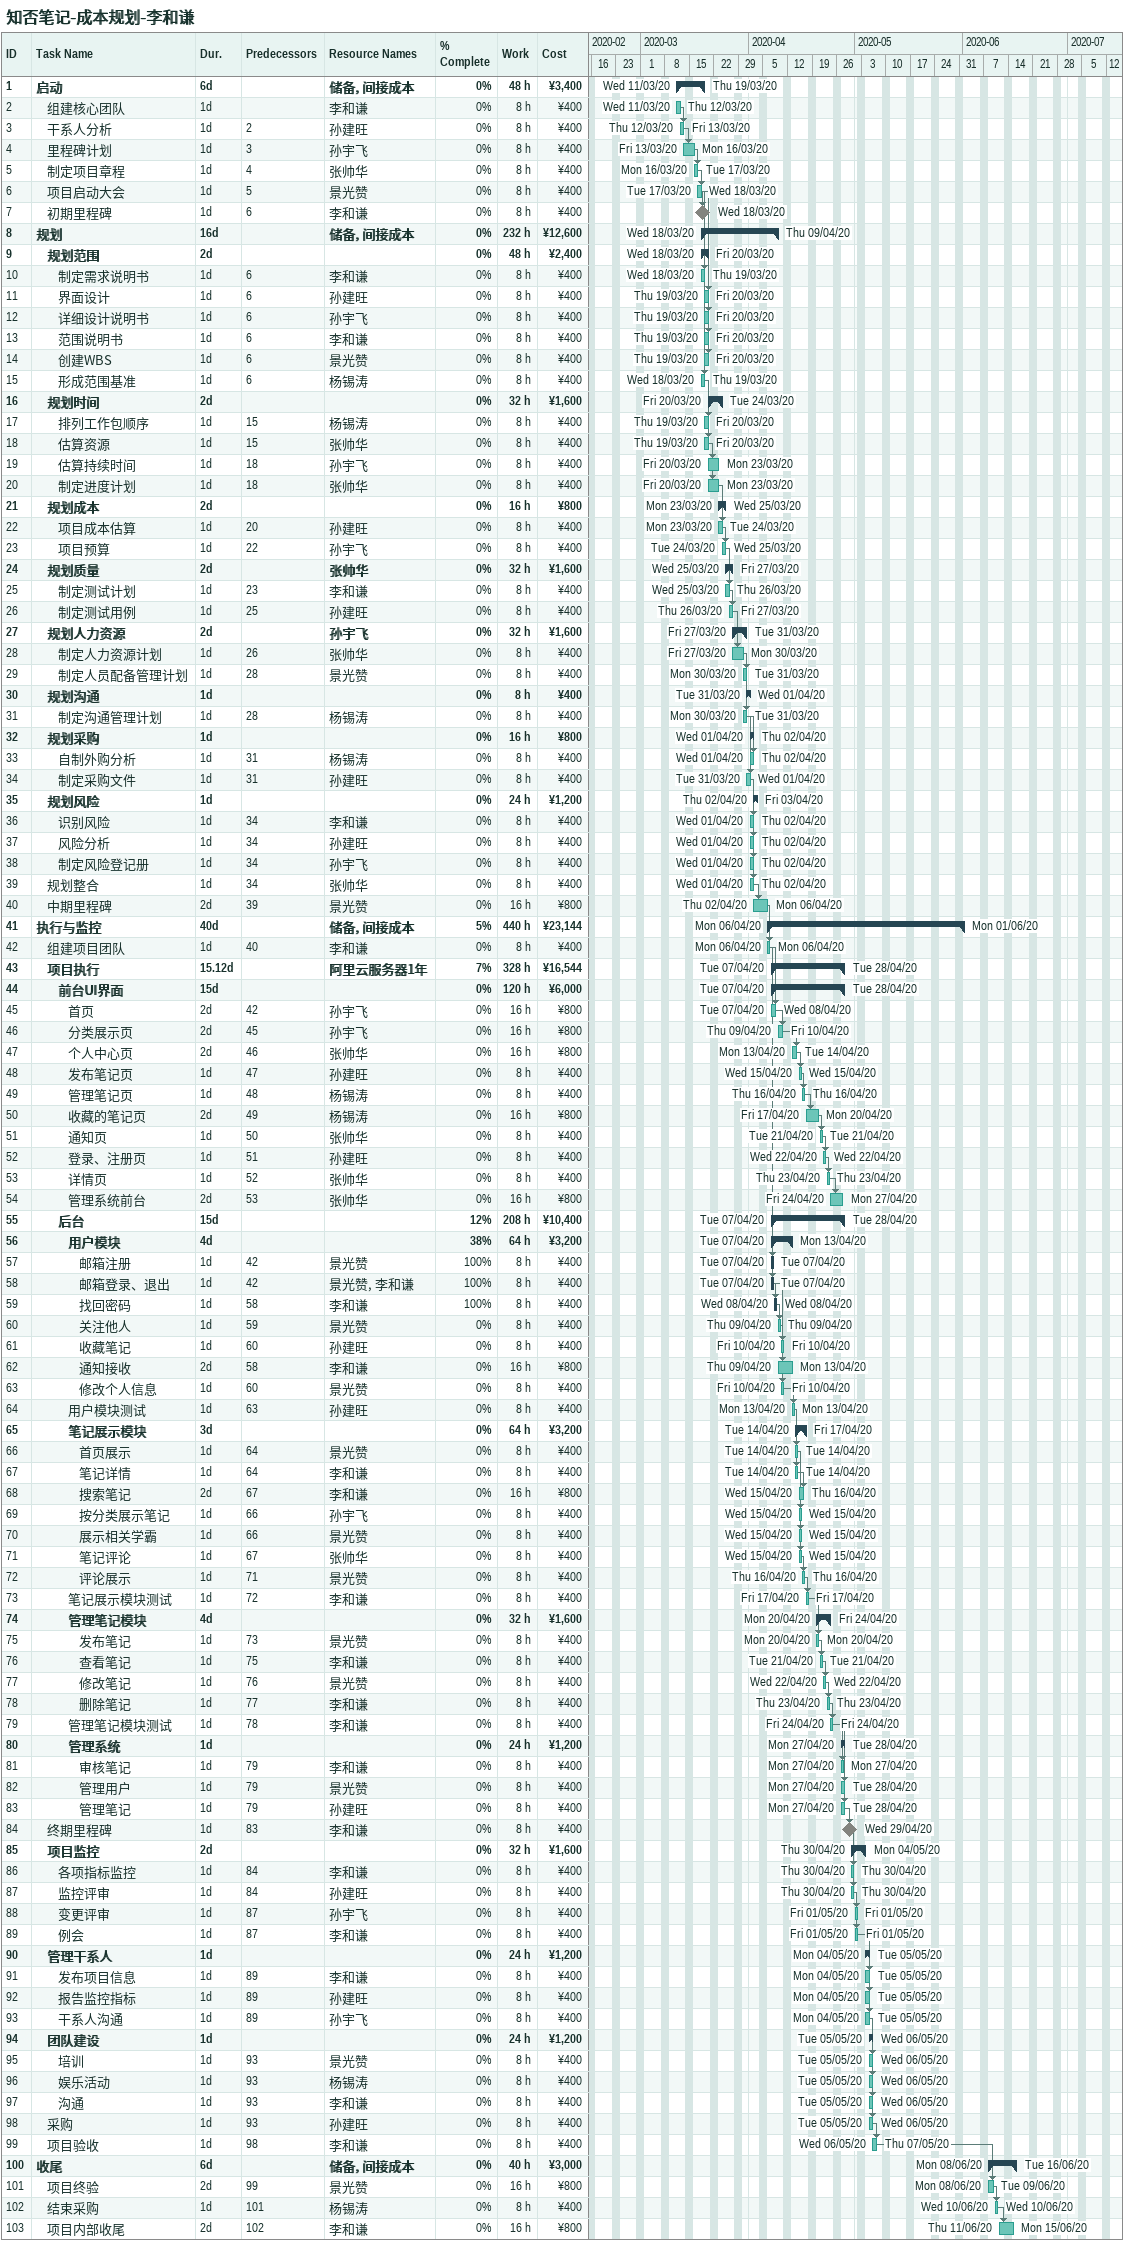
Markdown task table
知否笔记-成本规划-李和谦

| ID | Level | Task | Duration | Start | Finish | Predecessors | Resources | % complete | Work (h) | Cost (¥) |
|---|---|---|---|---|---|---|---|---|---|---|
| 1 | 1 | **启动** | 6d | 2020-03-11 | 2020-03-19 |  | 储备, 间接成本 | 0 | 48 | 3400 |
| 2 | 2 | 组建核心团队 | 1d | 2020-03-11 | 2020-03-12 |  | 李和谦 | 0 | 8 | 400 |
| 3 | 2 | 干系人分析 | 1d | 2020-03-12 | 2020-03-13 | 2 | 孙建旺 | 0 | 8 | 400 |
| 4 | 2 | 里程碑计划 | 1d | 2020-03-13 | 2020-03-16 | 3 | 孙宇飞 | 0 | 8 | 400 |
| 5 | 2 | 制定项目章程 | 1d | 2020-03-16 | 2020-03-17 | 4 | 张帅华 | 0 | 8 | 400 |
| 6 | 2 | 项目启动大会 | 1d | 2020-03-17 | 2020-03-18 | 5 | 景光赞 | 0 | 8 | 400 |
| 7 | 2 | 初期里程碑 | 1d | 2020-03-18 | 2020-03-18 | 6 | 李和谦 | 0 | 8 | 400 |
| 8 | 1 | **规划** | 16d | 2020-03-18 | 2020-04-09 |  | 储备, 间接成本 | 0 | 232 | 12600 |
| 9 | 2 | **规划范围** | 2d | 2020-03-18 | 2020-03-20 |  |  | 0 | 48 | 2400 |
| 10 | 3 | 制定需求说明书 | 1d | 2020-03-18 | 2020-03-19 | 6 | 李和谦 | 0 | 8 | 400 |
| 11 | 3 | 界面设计 | 1d | 2020-03-19 | 2020-03-20 | 6 | 孙建旺 | 0 | 8 | 400 |
| 12 | 3 | 详细设计说明书 | 1d | 2020-03-19 | 2020-03-20 | 6 | 孙宇飞 | 0 | 8 | 400 |
| 13 | 3 | 范围说明书 | 1d | 2020-03-19 | 2020-03-20 | 6 | 李和谦 | 0 | 8 | 400 |
| 14 | 3 | 创建WBS | 1d | 2020-03-19 | 2020-03-20 | 6 | 景光赞 | 0 | 8 | 400 |
| 15 | 3 | 形成范围基准 | 1d | 2020-03-18 | 2020-03-19 | 6 | 杨锡涛 | 0 | 8 | 400 |
| 16 | 2 | **规划时间** | 2d | 2020-03-20 | 2020-03-24 |  |  | 0 | 32 | 1600 |
| 17 | 3 | 排列工作包顺序 | 1d | 2020-03-19 | 2020-03-20 | 15 | 杨锡涛 | 0 | 8 | 400 |
| 18 | 3 | 估算资源 | 1d | 2020-03-19 | 2020-03-20 | 15 | 张帅华 | 0 | 8 | 400 |
| 19 | 3 | 估算持续时间 | 1d | 2020-03-20 | 2020-03-23 | 18 | 孙宇飞 | 0 | 8 | 400 |
| 20 | 3 | 制定进度计划 | 1d | 2020-03-20 | 2020-03-23 | 18 | 张帅华 | 0 | 8 | 400 |
| 21 | 2 | **规划成本** | 2d | 2020-03-23 | 2020-03-25 |  |  | 0 | 16 | 800 |
| 22 | 3 | 项目成本估算 | 1d | 2020-03-23 | 2020-03-24 | 20 | 孙建旺 | 0 | 8 | 400 |
| 23 | 3 | 项目预算 | 1d | 2020-03-24 | 2020-03-25 | 22 | 孙宇飞 | 0 | 8 | 400 |
| 24 | 2 | **规划质量** | 2d | 2020-03-25 | 2020-03-27 |  | 张帅华 | 0 | 32 | 1600 |
| 25 | 3 | 制定测试计划 | 1d | 2020-03-25 | 2020-03-26 | 23 | 李和谦 | 0 | 8 | 400 |
| 26 | 3 | 制定测试用例 | 1d | 2020-03-26 | 2020-03-27 | 25 | 孙建旺 | 0 | 8 | 400 |
| 27 | 2 | **规划人力资源** | 2d | 2020-03-27 | 2020-03-31 |  | 孙宇飞 | 0 | 32 | 1600 |
| 28 | 3 | 制定人力资源计划 | 1d | 2020-03-27 | 2020-03-30 | 26 | 张帅华 | 0 | 8 | 400 |
| 29 | 3 | 制定人员配备管理计划 | 1d | 2020-03-30 | 2020-03-31 | 28 | 景光赞 | 0 | 8 | 400 |
| 30 | 2 | **规划沟通** | 1d | 2020-03-31 | 2020-04-01 |  |  | 0 | 8 | 400 |
| 31 | 3 | 制定沟通管理计划 | 1d | 2020-03-30 | 2020-03-31 | 28 | 杨锡涛 | 0 | 8 | 400 |
| 32 | 2 | **规划采购** | 1d | 2020-04-01 | 2020-04-02 |  |  | 0 | 16 | 800 |
| 33 | 3 | 自制外购分析 | 1d | 2020-04-01 | 2020-04-02 | 31 | 杨锡涛 | 0 | 8 | 400 |
| 34 | 3 | 制定采购文件 | 1d | 2020-03-31 | 2020-04-01 | 31 | 孙建旺 | 0 | 8 | 400 |
| 35 | 2 | **规划风险** | 1d | 2020-04-02 | 2020-04-03 |  |  | 0 | 24 | 1200 |
| 36 | 3 | 识别风险 | 1d | 2020-04-01 | 2020-04-02 | 34 | 李和谦 | 0 | 8 | 400 |
| 37 | 3 | 风险分析 | 1d | 2020-04-01 | 2020-04-02 | 34 | 孙建旺 | 0 | 8 | 400 |
| 38 | 3 | 制定风险登记册 | 1d | 2020-04-01 | 2020-04-02 | 34 | 孙宇飞 | 0 | 8 | 400 |
| 39 | 2 | 规划整合 | 1d | 2020-04-01 | 2020-04-02 | 34 | 张帅华 | 0 | 8 | 400 |
| 40 | 2 | 中期里程碑 | 2d | 2020-04-02 | 2020-04-06 | 39 | 景光赞 | 0 | 16 | 800 |
| 41 | 1 | **执行与监控** | 40d | 2020-04-06 | 2020-06-01 |  | 储备, 间接成本 | 5 | 440 | 23144 |
| 42 | 2 | 组建项目团队 | 1d | 2020-04-06 | 2020-04-06 | 40 | 李和谦 | 0 | 8 | 400 |
| 43 | 2 | **项目执行** | 15.12d | 2020-04-07 | 2020-04-28 |  | 阿里云服务器1年 | 7 | 328 | 16544 |
| 44 | 3 | **前台UI界面** | 15d | 2020-04-07 | 2020-04-28 |  |  | 0 | 120 | 6000 |
| 45 | 4 | 首页 | 2d | 2020-04-07 | 2020-04-08 | 42 | 孙宇飞 | 0 | 16 | 800 |
| 46 | 4 | 分类展示页 | 2d | 2020-04-09 | 2020-04-10 | 45 | 孙宇飞 | 0 | 16 | 800 |
| 47 | 4 | 个人中心页 | 2d | 2020-04-13 | 2020-04-14 | 46 | 张帅华 | 0 | 16 | 800 |
| 48 | 4 | 发布笔记页 | 1d | 2020-04-15 | 2020-04-15 | 47 | 孙建旺 | 0 | 8 | 400 |
| 49 | 4 | 管理笔记页 | 1d | 2020-04-16 | 2020-04-16 | 48 | 杨锡涛 | 0 | 8 | 400 |
| 50 | 4 | 收藏的笔记页 | 2d | 2020-04-17 | 2020-04-20 | 49 | 杨锡涛 | 0 | 16 | 800 |
| 51 | 4 | 通知页 | 1d | 2020-04-21 | 2020-04-21 | 50 | 张帅华 | 0 | 8 | 400 |
| 52 | 4 | 登录、注册页 | 1d | 2020-04-22 | 2020-04-22 | 51 | 孙建旺 | 0 | 8 | 400 |
| 53 | 4 | 详情页 | 1d | 2020-04-23 | 2020-04-23 | 52 | 张帅华 | 0 | 8 | 400 |
| 54 | 4 | 管理系统前台 | 2d | 2020-04-24 | 2020-04-27 | 53 | 张帅华 | 0 | 16 | 800 |
| 55 | 3 | **后台** | 15d | 2020-04-07 | 2020-04-28 |  |  | 12 | 208 | 10400 |
| 56 | 4 | **用户模块** | 4d | 2020-04-07 | 2020-04-13 |  |  | 38 | 64 | 3200 |
| 57 | 5 | 邮箱注册 | 1d | 2020-04-07 | 2020-04-07 | 42 | 景光赞 | 100 | 8 | 400 |
| 58 | 5 | 邮箱登录、退出 | 1d | 2020-04-07 | 2020-04-07 | 42 | 景光赞, 李和谦 | 100 | 8 | 400 |
| 59 | 5 | 找回密码 | 1d | 2020-04-08 | 2020-04-08 | 58 | 李和谦 | 100 | 8 | 400 |
| 60 | 5 | 关注他人 | 1d | 2020-04-09 | 2020-04-09 | 59 | 景光赞 | 0 | 8 | 400 |
| 61 | 5 | 收藏笔记 | 1d | 2020-04-10 | 2020-04-10 | 60 | 孙建旺 | 0 | 8 | 400 |
| 62 | 5 | 通知接收 | 2d | 2020-04-09 | 2020-04-13 | 58 | 李和谦 | 0 | 16 | 800 |
| 63 | 5 | 修改个人信息 | 1d | 2020-04-10 | 2020-04-10 | 60 | 景光赞 | 0 | 8 | 400 |
| 64 | 4 | 用户模块测试 | 1d | 2020-04-13 | 2020-04-13 | 63 | 孙建旺 | 0 | 8 | 400 |
| 65 | 4 | **笔记展示模块** | 3d | 2020-04-14 | 2020-04-17 |  |  | 0 | 64 | 3200 |
| 66 | 5 | 首页展示 | 1d | 2020-04-14 | 2020-04-14 | 64 | 景光赞 | 0 | 8 | 400 |
| 67 | 5 | 笔记详情 | 1d | 2020-04-14 | 2020-04-14 | 64 | 李和谦 | 0 | 8 | 400 |
| 68 | 5 | 搜索笔记 | 2d | 2020-04-15 | 2020-04-16 | 67 | 李和谦 | 0 | 16 | 800 |
| 69 | 5 | 按分类展示笔记 | 1d | 2020-04-15 | 2020-04-15 | 66 | 孙宇飞 | 0 | 8 | 400 |
| 70 | 5 | 展示相关学霸 | 1d | 2020-04-15 | 2020-04-15 | 66 | 景光赞 | 0 | 8 | 400 |
| 71 | 5 | 笔记评论 | 1d | 2020-04-15 | 2020-04-15 | 67 | 张帅华 | 0 | 8 | 400 |
| 72 | 5 | 评论展示 | 1d | 2020-04-16 | 2020-04-16 | 71 | 景光赞 | 0 | 8 | 400 |
| 73 | 4 | 笔记展示模块测试 | 1d | 2020-04-17 | 2020-04-17 | 72 | 李和谦 | 0 | 8 | 400 |
| 74 | 4 | **管理笔记模块** | 4d | 2020-04-20 | 2020-04-24 |  |  | 0 | 32 | 1600 |
| 75 | 5 | 发布笔记 | 1d | 2020-04-20 | 2020-04-20 | 73 | 景光赞 | 0 | 8 | 400 |
| 76 | 5 | 查看笔记 | 1d | 2020-04-21 | 2020-04-21 | 75 | 李和谦 | 0 | 8 | 400 |
| 77 | 5 | 修改笔记 | 1d | 2020-04-22 | 2020-04-22 | 76 | 景光赞 | 0 | 8 | 400 |
| 78 | 5 | 删除笔记 | 1d | 2020-04-23 | 2020-04-23 | 77 | 李和谦 | 0 | 8 | 400 |
| 79 | 4 | 管理笔记模块测试 | 1d | 2020-04-24 | 2020-04-24 | 78 | 李和谦 | 0 | 8 | 400 |
| 80 | 4 | **管理系统** | 1d | 2020-04-27 | 2020-04-28 |  |  | 0 | 24 | 1200 |
| 81 | 5 | 审核笔记 | 1d | 2020-04-27 | 2020-04-27 | 79 | 李和谦 | 0 | 8 | 400 |
| 82 | 5 | 管理用户 | 1d | 2020-04-27 | 2020-04-28 | 79 | 景光赞 | 0 | 8 | 400 |
| 83 | 5 | 管理笔记 | 1d | 2020-04-27 | 2020-04-28 | 79 | 孙建旺 | 0 | 8 | 400 |
| 84 | 2 | 终期里程碑 | 1d | 2020-04-29 | 2020-04-29 | 83 | 李和谦 | 0 | 8 | 400 |
| 85 | 2 | **项目监控** | 2d | 2020-04-30 | 2020-05-04 |  |  | 0 | 32 | 1600 |
| 86 | 3 | 各项指标监控 | 1d | 2020-04-30 | 2020-04-30 | 84 | 李和谦 | 0 | 8 | 400 |
| 87 | 3 | 监控评审 | 1d | 2020-04-30 | 2020-04-30 | 84 | 孙建旺 | 0 | 8 | 400 |
| 88 | 3 | 变更评审 | 1d | 2020-05-01 | 2020-05-01 | 87 | 孙宇飞 | 0 | 8 | 400 |
| 89 | 3 | 例会 | 1d | 2020-05-01 | 2020-05-01 | 87 | 李和谦 | 0 | 8 | 400 |
| 90 | 2 | **管理干系人** | 1d | 2020-05-04 | 2020-05-05 |  |  | 0 | 24 | 1200 |
| 91 | 3 | 发布项目信息 | 1d | 2020-05-04 | 2020-05-05 | 89 | 李和谦 | 0 | 8 | 400 |
| 92 | 3 | 报告监控指标 | 1d | 2020-05-04 | 2020-05-05 | 89 | 孙建旺 | 0 | 8 | 400 |
| 93 | 3 | 干系人沟通 | 1d | 2020-05-04 | 2020-05-05 | 89 | 孙宇飞 | 0 | 8 | 400 |
| 94 | 2 | **团队建设** | 1d | 2020-05-05 | 2020-05-06 |  |  | 0 | 24 | 1200 |
| 95 | 3 | 培训 | 1d | 2020-05-05 | 2020-05-06 | 93 | 景光赞 | 0 | 8 | 400 |
| 96 | 3 | 娱乐活动 | 1d | 2020-05-05 | 2020-05-06 | 93 | 杨锡涛 | 0 | 8 | 400 |
| 97 | 3 | 沟通 | 1d | 2020-05-05 | 2020-05-06 | 93 | 李和谦 | 0 | 8 | 400 |
| 98 | 2 | 采购 | 1d | 2020-05-05 | 2020-05-06 | 93 | 孙建旺 | 0 | 8 | 400 |
| 99 | 2 | 项目验收 | 1d | 2020-05-06 | 2020-05-07 | 98 | 李和谦 | 0 | 8 | 400 |
| 100 | 1 | **收尾** | 6d | 2020-06-08 | 2020-06-16 |  | 储备, 间接成本 | 0 | 40 | 3000 |
| 101 | 2 | 项目终验 | 2d | 2020-06-08 | 2020-06-09 | 99 | 景光赞 | 0 | 16 | 800 |
| 102 | 2 | 结束采购 | 1d | 2020-06-10 | 2020-06-10 | 101 | 杨锡涛 | 0 | 8 | 400 |
| 103 | 2 | 项目内部收尾 | 2d | 2020-06-11 | 2020-06-15 | 102 | 李和谦 | 0 | 16 | 800 |
